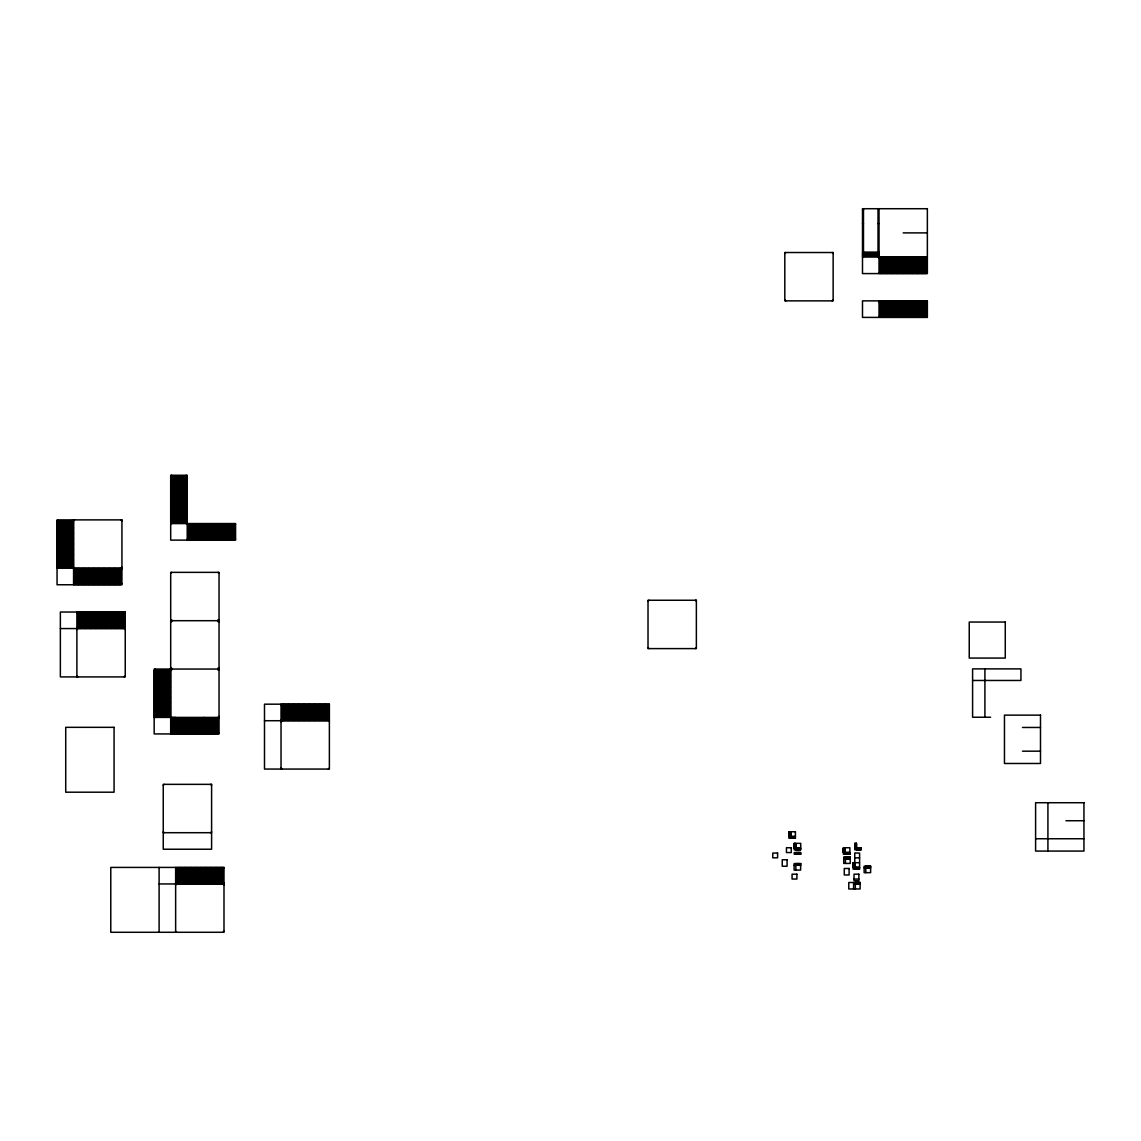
<?xml version="1.0" encoding="UTF-8"?>
<svg xmlns="http://www.w3.org/2000/svg" width="1141" height="1141" viewBox="0 0 1141 1141"><rect width="100%" height="100%" fill="white"/><g stroke="black" fill="none" stroke-linecap="round" stroke-linejoin="round"><path stroke-width="1.5" d="M862.496 209.944L863.48 209.944M862.496 223.593L863.48 223.593M878.028 223.593L879.026 223.593M903.201 232.892L927.362 232.892M862.496 252.104L879.026 252.104M862.496 253.345L879.026 253.345M784.808 253.502L785.792 252.518M833.144 253.502L832.16 252.518M862.496 254.586L879.026 254.586M862.496 255.826L879.026 255.826M862.496 257.053L927.362 257.053M879.026 258.051L927.362 258.051M879.026 272.599L927.362 272.599M784.808 299.869L785.792 300.867M833.144 299.869L832.16 300.867M879.026 301.852L927.362 301.852M879.026 316.399L927.362 316.399M170.694 476.482L187.224 476.482M170.694 477.722L187.224 477.722M170.694 478.963L187.224 478.963M170.694 480.204L187.224 480.204M170.694 481.445L187.224 481.445M170.694 482.686L187.224 482.686M170.694 483.927L187.224 483.927M170.694 485.167L187.224 485.167M170.694 486.408L187.224 486.408M170.694 487.649L187.224 487.649M170.694 488.89L187.224 488.89M170.694 490.131L187.224 490.131M170.694 491.372L187.224 491.372M170.694 492.598L187.224 492.598M170.694 493.839L187.224 493.839M170.694 495.08L187.224 495.08M170.694 496.321L187.224 496.321M170.694 497.562L187.224 497.562M170.694 498.802L187.224 498.802M170.694 500.043L187.224 500.043M170.694 501.284L187.224 501.284M170.694 502.525L187.224 502.525M170.694 503.766L187.224 503.766M170.694 505.007L187.224 505.007M170.694 506.247L187.224 506.247M170.694 507.488L187.224 507.488M170.694 508.715L187.224 508.715M170.694 509.956L187.224 509.956M170.694 511.197L187.224 511.197M170.694 512.437L187.224 512.437M170.694 513.678L187.224 513.678M170.694 514.919L187.224 514.919M170.694 516.16L187.224 516.16M170.694 517.401L187.224 517.401M170.694 518.642L187.224 518.642M170.694 519.882L187.224 519.882M73.58 520.866L74.564 519.882M121.93 520.866L120.932 519.882M57.05 521.123L73.58 521.123M170.694 521.123L187.224 521.123M57.05 522.364L73.58 522.364M170.694 522.364L187.224 522.364M57.05 523.591L73.58 523.591M170.694 523.591L235.574 523.591L235.574 540.121L170.694 540.121L170.694 475.255L187.224 475.255L187.224 540.121M187.224 524.589L235.574 524.589M57.05 524.831L73.58 524.831M57.05 526.072L73.58 526.072M57.05 527.313L73.58 527.313M57.05 528.554L73.58 528.554M57.05 529.795L73.58 529.795M57.05 531.036L73.58 531.036M57.05 532.276L73.58 532.276M57.05 533.517L73.58 533.517M57.05 534.758L73.58 534.758M57.05 535.999L73.58 535.999M57.05 537.24L73.58 537.24M57.05 538.481L73.58 538.481M187.224 539.137L235.574 539.137M57.05 539.707L73.58 539.707M57.05 540.948L73.58 540.948M57.05 542.189L73.58 542.189M57.05 543.43L73.58 543.43M57.05 544.671L73.58 544.671M57.05 545.911L73.58 545.911M57.05 547.152L73.58 547.152M57.05 548.393L73.58 548.393M57.05 549.634L73.58 549.634M57.05 550.875L73.58 550.875M57.05 552.116L73.58 552.116M57.05 553.356L73.58 553.356M57.05 554.597L73.58 554.597M57.05 555.824L73.58 555.824M57.05 557.065L73.58 557.065M57.05 558.306L73.58 558.306M57.05 559.546L73.58 559.546M57.05 560.787L73.58 560.787M57.05 562.028L73.58 562.028M57.05 563.269L73.58 563.269M57.05 564.51L73.58 564.51M57.05 565.751L73.58 565.751M57.05 566.991L73.58 566.991M73.58 567.234L74.564 568.232M121.93 567.234L120.932 568.232M57.05 568.232L121.93 568.232M73.58 569.216L121.93 569.216M170.694 573.352L171.678 572.354M219.043 573.352L218.045 572.354M73.58 583.764L121.93 583.764M648.017 601.25L649.015 600.252M696.367 601.25L695.382 600.252M76.889 613.017L125.239 613.017M170.694 619.72L171.678 619.72L171.678 621.702L170.694 621.702M219.043 619.72L218.045 619.72L218.045 621.702L219.043 621.702M170.694 620.704L219.043 620.704M76.889 627.564L125.239 627.564M60.359 628.563L125.239 628.563M76.889 629.547L77.873 628.563M125.239 629.547L124.241 628.563M648.017 647.603L649.015 648.601M696.367 647.603L695.382 648.601M170.694 668.07L171.678 668.07L171.678 670.052L170.694 670.052M219.043 668.07L218.045 668.07L218.045 670.052L219.043 670.052M219.043 669.054L154.163 669.054L154.163 733.934L219.043 733.934L219.043 572.354L170.694 572.354L170.694 733.934M154.163 670.295L170.694 670.295M154.163 671.536L170.694 671.536M154.163 672.776L170.694 672.776M154.163 674.017L170.694 674.017M154.163 675.258L170.694 675.258M76.889 675.914L77.873 676.913M125.239 675.914L124.241 676.913M154.163 676.499L170.694 676.499M154.163 677.74L170.694 677.74M154.163 678.981L170.694 678.981M154.163 680.221L170.694 680.221M972.588 680.464L1020.938 680.464L1020.938 668.883L972.588 668.883L972.588 717.233L990.616 717.233M154.163 681.448L170.694 681.448M154.163 682.689L170.694 682.689M154.163 683.93L170.694 683.93M154.163 685.17L170.694 685.17M154.163 686.411L170.694 686.411M154.163 687.652L170.694 687.652M154.163 688.893L170.694 688.893M154.163 690.134L170.694 690.134M154.163 691.375L170.694 691.375M154.163 692.616L170.694 692.616M154.163 693.856L170.694 693.856M154.163 695.097L170.694 695.097M154.163 696.324L170.694 696.324M154.163 697.565L170.694 697.565M154.163 698.805L170.694 698.805M154.163 700.046L170.694 700.046M154.163 701.287L170.694 701.287M154.163 702.528L170.694 702.528M154.163 703.769L170.694 703.769M154.163 705.01L170.694 705.01M281.028 705.181L329.378 705.181M154.163 706.25L170.694 706.25M154.163 707.491L170.694 707.491M154.163 708.732L170.694 708.732M154.163 709.973L170.694 709.973M154.163 711.214L170.694 711.214M154.163 712.44L170.694 712.44M154.163 713.681L170.694 713.681M154.163 714.922L170.694 714.922M154.163 716.163L170.694 716.163M170.694 716.42L171.678 717.404M219.043 716.42L218.045 717.404M154.163 717.404L219.043 717.404M170.694 718.402L219.043 718.402M281.028 719.714L329.378 719.714M264.498 720.713L329.378 720.713M281.028 721.697L282.012 720.713M329.378 721.697L328.38 720.713M1022.479 727.459L1040.492 727.459M170.694 732.95L219.043 732.95M1022.479 751.177L1040.492 751.177M281.028 768.064L282.012 769.063M329.378 768.064L328.38 769.063M163.249 785.336L164.247 784.352M211.598 785.336L210.614 784.352M1065.936 820.736L1083.95 820.736M163.249 831.703L164.247 832.702M211.598 831.703L210.614 832.702M788.93 831.875L790.684 831.846M788.93 832.245L790.585 832.245M790.585 832.488L788.93 832.488L790.585 832.745M163.249 832.702L211.598 832.702M788.93 832.987L790.585 832.859M788.93 833.115L790.585 833.23M788.93 833.486L790.585 833.486M788.93 833.615L790.585 833.615M788.93 833.857L790.585 833.857M788.93 833.985L790.585 833.985M788.93 834.228L790.585 834.356M788.93 834.599L790.585 834.47M788.93 834.727L790.585 834.727M788.93 835.098L790.585 834.97M788.93 835.226L790.585 835.226M788.93 835.597L790.585 835.597M788.93 835.84L790.585 835.84M788.93 836.082L790.585 835.968M788.93 836.339L790.585 836.339M790.684 836.481L788.93 836.453L795.32 836.481M1035.6 838.749L1083.95 838.749M794.222 843.356L800.711 843.356L800.711 849.845L794.222 849.845L794.222 843.356L795.876 843.484L795.876 849.845M854.766 843.527L856.42 843.527M794.222 843.855L795.876 843.727M854.766 843.898L856.42 843.769M795.876 843.983L794.222 844.098L795.876 844.354M854.766 844.14L856.42 844.14M854.766 844.397L856.42 844.397M794.222 844.597L795.876 844.597M854.766 844.511L856.42 844.511M794.222 844.725L795.876 844.853M854.766 844.768L856.42 844.768M794.222 845.096L795.876 844.968M854.766 845.01L856.42 845.139M854.766 845.267L856.42 845.267M854.766 845.381L856.42 845.51L854.766 845.638M794.222 845.838L795.876 845.709M795.876 845.966L794.222 846.094L795.876 846.208M854.766 846.009L856.42 846.009M854.766 846.123L856.42 846.123M794.222 846.337L795.876 846.465M854.766 846.508L856.42 846.38M794.222 846.579L795.876 846.579M854.766 846.75L856.42 846.622M794.222 846.95L795.876 846.836M854.766 846.993L856.42 846.993M794.222 847.207L795.876 847.078M854.766 847.25L856.42 847.121M794.222 847.449L795.876 847.449M854.766 847.492L856.42 847.492M791.283 847.734L786.449 847.734L786.449 852.569L791.283 852.569L791.283 847.834M794.222 847.578L795.876 847.578M854.766 847.734L856.42 847.734M794.222 847.948L795.876 847.82M843.399 847.991L845.153 847.834M854.766 847.991L856.42 847.991M794.222 848.191L800.711 848.191L795.876 848.291M843.399 848.12L845.053 848.12M854.766 848.12L861.255 848.12L861.255 849.76L854.766 849.76L854.766 843.285L856.42 843.285L856.42 849.76M843.399 848.234L845.053 848.362L843.399 848.49M843.399 848.733L845.053 848.861M843.399 848.975L845.053 849.104L843.399 849.232M843.399 849.603L845.053 849.475M843.399 849.845L845.053 849.845M843.399 850.102L845.053 849.974M843.399 850.216L845.053 850.345L843.399 850.473M843.399 850.844L845.053 850.844M843.399 850.958L845.053 850.958M843.399 851.585L845.053 851.714M843.399 851.828L845.053 851.956M843.399 852.085L845.053 852.199M843.399 852.455L845.153 852.47M849.788 852.47L843.399 852.569M800.711 854.224L794.222 854.224L794.222 852.569L800.711 852.569L800.711 854.224L795.876 854.124L795.876 852.569M849.888 854.224L843.399 854.224L843.499 847.734L849.888 847.734L849.888 854.224L845.053 854.124L845.053 847.734M850.216 856.962L843.727 856.962L843.727 863.437L850.216 863.437L850.216 856.962L845.381 857.062L845.481 863.338M854.766 857.918L859.601 857.818M843.727 858.602L850.216 858.602M845.381 858.702L845.624 856.962M850.216 858.702L850.088 856.962M854.766 869.142L854.766 852.983L859.601 853.083L859.601 869.142L853.111 869.142L853.111 862.653L859.501 862.753M853.111 862.781L854.866 862.753M853.111 863.024L854.766 863.152M853.111 863.281L854.766 863.409M853.111 863.651L854.766 863.523M795.79 863.708L800.625 863.708M853.111 863.78L854.766 863.894M853.111 864.022L854.766 864.151M853.111 864.265L854.766 864.265L853.111 864.521M853.111 864.636L854.766 864.764L853.111 865.021M794.136 865.263L800.625 865.263M853.111 865.135L854.766 865.263M853.111 865.391L854.766 865.391M853.111 865.634L854.766 865.634M853.111 866.005L854.766 865.876M853.111 866.247L854.766 866.133M853.111 866.376L854.766 866.504M853.111 866.632L854.766 866.632M853.111 866.875L854.766 867.003M853.111 867.117L854.766 867.246M853.111 867.374L854.866 867.388M853.111 867.488L859.601 867.488M864.136 867.83L870.626 867.83M175.643 868.401L223.993 868.401M854.024 879.026L858.859 879.026M175.643 882.949L223.993 882.949M159.112 883.947L223.993 883.947M855.265 884.047L860.1 884.047L853.611 884.147M175.643 884.931L176.641 883.947M223.993 884.931L223.008 883.947M175.643 931.298L176.641 932.283M223.993 931.298L223.008 932.283M1047.923 802.722L1047.923 851.072M984.911 668.883L984.911 717.233M926.135 257.053L926.135 273.583M926.135 300.867L926.135 317.398M924.895 257.053L924.895 273.583M924.895 300.867L924.895 317.398M923.654 257.053L923.654 273.583M923.654 300.867L923.654 317.398M922.413 257.053L922.413 273.583M922.413 300.867L922.413 317.398M921.172 257.053L921.172 273.583M921.172 300.867L921.172 317.398M919.931 257.053L919.931 273.583M919.931 300.867L919.931 317.398M918.69 257.053L918.69 273.583M918.69 300.867L918.69 317.398M917.45 257.053L917.45 273.583M917.45 300.867L917.45 317.398M916.209 257.053L916.209 273.583M916.209 300.867L916.209 317.398M914.968 257.053L914.968 273.583M914.968 300.867L914.968 317.398M913.727 257.053L913.727 273.583M913.727 300.867L913.727 317.398M912.486 257.053L912.486 273.583M912.486 300.867L912.486 317.398M911.245 257.053L911.245 273.583M911.245 300.867L911.245 317.398M910.019 257.053L910.019 273.583M910.019 300.867L910.019 317.398M908.778 257.053L908.778 273.583M908.778 300.867L908.778 317.398M907.537 257.053L907.537 273.583M907.537 300.867L907.537 317.398M906.296 257.053L906.296 273.583M906.296 300.867L906.296 317.398M905.055 257.053L905.055 273.583M905.055 300.867L905.055 317.398M903.815 257.053L903.815 273.583M903.815 300.867L903.815 317.398M902.574 257.053L902.574 273.583M902.574 300.867L902.574 317.398M901.333 257.053L901.333 273.583M901.333 300.867L901.333 317.398M900.092 257.053L900.092 273.583M900.092 300.867L900.092 317.398M898.851 257.053L898.851 273.583M898.851 300.867L898.851 317.398M897.61 257.053L897.61 273.583M897.61 300.867L897.61 317.398M896.37 257.053L896.37 273.583M896.37 300.867L896.37 317.398M895.143 257.053L895.143 273.583M895.143 300.867L895.143 317.398M893.902 257.053L893.902 273.583M893.902 300.867L893.902 317.398M892.661 257.053L892.661 273.583M892.661 300.867L892.661 317.398M891.421 257.053L891.421 273.583M891.421 300.867L891.421 317.398M890.18 257.053L890.18 273.583M890.18 300.867L890.18 317.398M888.939 257.053L888.939 273.583M888.939 300.867L888.939 317.398M887.698 257.053L887.698 273.583M887.698 300.867L887.698 317.398M886.457 257.053L886.457 273.583M886.457 300.867L886.457 317.398M885.216 257.053L885.216 273.583M885.216 300.867L885.216 317.398M883.975 257.053L883.975 273.583M883.975 300.867L883.975 317.398M882.735 257.053L882.735 273.583M882.735 300.867L882.735 317.398M881.494 257.053L881.494 273.583M881.494 300.867L881.494 317.398M880.253 257.053L880.253 273.583M880.253 300.867L880.253 317.398M879.026 208.717L879.026 273.583M879.026 300.867L879.026 317.398M878.028 208.717L878.028 257.053M870.383 866.176L870.383 867.83M870.141 866.176L870.013 867.83M869.77 866.176L869.77 867.83M869.642 866.176L869.513 867.83M869.271 866.176L869.271 867.83M869.142 866.176L869.142 867.83M868.9 866.176L868.9 867.83M868.643 866.176L868.529 867.83M868.401 866.176L868.272 867.83M868.158 866.176L868.03 867.83M867.902 866.176L867.902 867.83M867.659 866.176L867.659 867.83M867.402 867.83L867.402 866.176L867.16 867.83M867.032 866.176L866.918 867.83M866.789 866.176L866.661 867.83L866.547 866.176M866.29 867.83L866.162 866.176L865.891 867.93M865.791 866.176L865.791 872.665M863.48 208.717L863.48 257.053M861.127 848.12L860.999 849.76L860.756 848.12M860.628 848.12L860.514 849.76M859.758 848.12L859.758 849.76M859.843 884.147L859.715 882.492L859.473 884.147M859.515 848.12L859.515 849.76M859.387 848.12L859.273 849.76M859.344 867.488L859.344 869.142M859.344 882.492L859.344 884.147M859.016 848.12L859.144 849.76M859.102 867.488L859.23 869.142M859.23 882.492L859.102 884.147M858.774 848.12L858.902 849.76M858.973 867.488L858.859 869.142L858.731 867.488M858.859 882.492L858.973 884.147M858.645 848.12L858.645 849.76M858.602 882.492L858.602 884.147M858.403 848.12L858.403 849.76M858.36 867.488L858.488 869.142M858.488 882.492L858.488 884.147M858.274 848.12L858.274 849.76M858.103 869.142L858.103 867.488L857.861 869.142M858.232 882.492L858.232 884.147M858.032 848.12L857.904 849.76M857.989 882.492L857.861 884.147M857.775 848.12L857.661 849.76M857.732 867.488L857.618 869.142M857.732 882.492L857.732 884.147M857.533 848.12L857.404 849.76L857.162 848.12M857.49 867.488L857.362 869.142M857.362 882.492L857.362 884.147M857.119 867.488L857.248 869.142M857.119 882.492L857.248 884.147M856.905 848.12L857.034 849.76M856.877 867.488L856.991 869.142M856.877 882.492L856.991 884.147M856.791 848.12L856.663 849.76M856.62 867.488L856.62 869.142M856.62 882.492L856.62 884.147M856.492 867.488L856.492 869.142M856.492 882.492L856.492 884.147L856.249 882.492M856.32 843.285L856.32 848.12M856.249 867.488L856.249 869.142M856.121 867.488L856.121 869.142M856.007 882.492L856.121 884.147M855.878 867.488L855.75 869.142M855.75 882.492L855.878 884.147M855.636 867.488L855.508 869.142M855.636 882.492L855.636 884.147M855.379 867.488L855.265 869.142M855.265 882.492L855.365 888.982M855.137 867.488L855.008 869.142M854.666 862.653L854.666 867.488M853.611 882.492L853.611 888.982M849.717 856.962L849.845 858.602M849.646 852.569L849.517 854.224M849.603 856.962L849.603 858.602M849.261 852.569L849.389 854.224M849.346 856.962L849.346 858.602M849.146 852.569L849.018 854.224M849.232 856.962L849.104 858.602M848.776 852.569L848.776 854.224M848.975 858.602L848.847 856.962L848.733 858.602M848.647 852.569L848.647 854.224M848.519 852.569L848.405 854.224M848.362 856.962L848.476 858.602M848.276 852.569L848.148 854.224L848.034 852.569M848.105 856.962L848.234 858.602M847.863 856.962L847.863 858.602M847.649 852.569L847.777 854.224M847.734 858.602L847.62 856.962L847.364 858.602M847.406 854.224L847.406 852.569L847.164 854.224M847.235 856.962L847.121 858.602M846.907 852.569L847.036 854.224M846.993 856.962L846.993 858.602M846.665 852.569L846.665 854.224M846.422 852.569L846.536 854.224M846.294 852.569L846.166 854.224L846.037 852.569M846.251 856.962L846.38 858.602M846.009 858.602L846.009 856.962L845.752 858.602M845.795 852.569L845.795 854.224M845.666 852.569L845.552 854.224M845.424 852.569L845.296 854.224M844.953 847.734L844.953 852.569M800.469 849.845L800.34 848.191L800.098 849.845M800.469 852.569L800.34 854.224L800.212 852.569M800.511 865.263L800.383 863.609L800.255 865.263M799.969 848.191L799.841 849.845M799.841 854.224L799.841 852.569L799.599 854.224M800.012 863.609L799.884 865.263M799.713 848.191L799.599 849.845M799.755 863.609L799.641 865.263L799.385 863.609M799.342 848.191L799.342 849.845M799.47 852.569L799.47 854.224M799.228 848.191L799.228 849.845M799.228 852.569L799.228 854.224M799.142 863.609L799.142 865.263M798.971 848.191L798.971 849.845M798.971 852.569L798.857 854.224M798.9 863.609L798.9 865.263M798.729 848.191L798.729 849.845M798.729 852.569L798.729 854.224M798.643 863.609L798.643 865.263M798.486 848.191L798.6 849.845M798.6 852.569L798.486 854.224M798.515 863.609L798.515 865.263M798.358 848.191L798.229 849.845L797.987 848.191M798.358 852.569L798.358 854.224M798.144 863.609L798.272 865.263M797.987 852.569L798.101 854.224M797.901 863.609L798.03 865.263M797.73 848.191L797.859 849.845M797.859 852.569L797.73 854.224M797.773 863.609L797.773 865.263M797.488 848.191L797.488 849.845L797.245 848.191M797.488 852.569L797.616 854.224M797.659 863.609L797.53 865.263L797.288 863.609M797.245 852.569L797.359 854.224M797.117 848.191L796.988 849.845M797.117 852.569L796.988 854.224L796.746 852.569M797.031 863.609L797.031 865.263M796.874 848.191L796.746 849.845M796.903 863.609L796.903 865.263M796.504 848.191L796.618 849.845M796.618 852.569L796.504 854.224M796.532 863.609L796.532 865.263M796.375 848.191L796.375 849.845M796.375 854.224L796.247 852.569L796.118 854.224M796.418 863.609L796.418 865.263M796.118 848.191L796.004 849.845M796.161 863.609L796.047 865.263M795.79 863.609L795.89 870.098M795.177 836.581L795.049 838.236M794.92 836.581L794.92 838.236M794.678 836.581L794.806 838.236M794.436 836.581L794.55 838.236M794.307 836.581L794.179 838.236M794.065 838.236L793.936 836.581L793.68 838.236M793.565 838.236L793.437 836.581L793.195 838.236M792.938 836.581L793.066 838.236M792.824 836.581L792.695 838.236L792.453 836.581M792.196 836.581L792.196 838.236M792.068 836.581L792.068 838.236M791.825 836.581L791.825 838.236M791.583 836.581L791.583 838.236M791.455 836.581L791.326 838.236M791.212 838.236L791.084 836.581L790.955 838.236M790.585 838.236L790.585 831.746L790.485 836.581M328.137 704.182L328.137 720.713M326.897 704.182L326.897 720.713M325.656 704.182L325.656 720.713M324.415 704.182L324.415 720.713M323.174 704.182L323.174 720.713M321.933 704.182L321.933 720.713M320.692 704.182L320.692 720.713M319.451 704.182L319.451 720.713M318.211 704.182L318.211 720.713M316.97 704.182L316.97 720.713M315.743 704.182L315.743 720.713M314.502 704.182L314.502 720.713M313.262 704.182L313.262 720.713M312.021 704.182L312.021 720.713M310.78 704.182L310.78 720.713M309.539 704.182L309.539 720.713M308.298 704.182L308.298 720.713M307.057 704.182L307.057 720.713M305.817 704.182L305.817 720.713M304.576 704.182L304.576 720.713M303.335 704.182L303.335 720.713M302.094 704.182L302.094 720.713M300.853 704.182L300.853 720.713M299.627 704.182L299.627 720.713M298.386 704.182L298.386 720.713M297.145 704.182L297.145 720.713M295.904 704.182L295.904 720.713M294.663 704.182L294.663 720.713M293.422 704.182L293.422 720.713M292.182 704.182L292.182 720.713M290.941 704.182L290.941 720.713M289.7 704.182L289.7 720.713M288.459 704.182L288.459 720.713M287.218 704.182L287.218 720.713M285.977 704.182L285.977 720.713M284.737 704.182L284.737 720.713M283.51 704.182L283.51 720.713M282.269 704.182L282.269 720.713M281.028 704.182L281.028 769.063M234.333 523.591L234.333 540.121M233.092 523.591L233.092 540.121M231.851 523.591L231.851 540.121M230.61 523.591L230.61 540.121M229.37 523.591L229.37 540.121M228.129 523.591L228.129 540.121M226.888 523.591L226.888 540.121M225.647 523.591L225.647 540.121M224.406 523.591L224.406 540.121M223.165 523.591L223.165 540.121M222.752 867.417L222.752 883.947M221.924 523.591L221.924 540.121M221.525 867.417L221.525 883.947M220.698 523.591L220.698 540.121M220.284 867.417L220.284 883.947M219.457 523.591L219.457 540.121M219.043 867.417L219.043 883.947M218.216 523.591L218.216 540.121M217.803 719.058L217.803 733.934M217.803 867.417L217.803 883.947M216.975 523.591L216.975 540.121M216.562 719.058L216.562 733.934M216.562 867.417L216.562 883.947M215.735 523.591L215.735 540.121M215.321 719.058L215.321 733.934M215.321 867.417L215.321 883.947M214.494 523.591L214.494 540.121M214.08 719.058L214.08 733.934M214.08 867.417L214.08 883.947M213.253 523.591L213.253 540.121M212.839 719.058L212.839 733.934M212.839 867.417L212.839 883.947M212.012 523.591L212.012 540.121M211.598 719.058L211.598 733.934M211.598 867.417L211.598 883.947M210.771 523.591L210.771 540.121M210.358 719.058L210.358 733.934M210.358 867.417L210.358 883.947M209.53 523.591L209.53 540.121M209.117 719.058L209.117 733.934M209.117 867.417L209.117 883.947M208.29 523.591L208.29 540.121M207.876 719.058L207.876 733.934M207.876 867.417L207.876 883.947M207.049 523.591L207.049 540.121M206.635 719.058L206.635 733.934M206.635 867.417L206.635 883.947M205.822 523.591L205.822 540.121M205.409 719.058L205.409 733.934M205.409 867.417L205.409 883.947M204.581 523.591L204.581 540.121M204.168 717.404L204.168 718.402M204.168 719.058L204.168 733.934M204.168 867.417L204.168 883.947M203.34 523.591L203.34 540.121M202.927 719.058L202.927 733.934M202.927 867.417L202.927 883.947M202.1 523.591L202.1 540.121M201.686 719.058L201.686 733.934M201.686 867.417L201.686 883.947M200.859 523.591L200.859 540.121M200.445 719.058L200.445 733.934M200.445 867.417L200.445 883.947M199.618 523.591L199.618 540.121M199.204 719.058L199.204 733.934M199.204 867.417L199.204 883.947M198.377 523.591L198.377 540.121M197.964 719.058L197.964 733.934M197.964 867.417L197.964 883.947M197.136 523.591L197.136 540.121M196.723 719.058L196.723 733.934M196.723 867.417L196.723 883.947M195.895 523.591L195.895 540.121M195.482 719.058L195.482 733.934M195.482 867.417L195.482 883.947M194.655 523.591L194.655 540.121M194.241 719.058L194.241 733.934M194.241 867.417L194.241 883.947M193.414 523.591L193.414 540.121M193 719.058L193 733.934M193 867.417L193 883.947M192.173 523.591L192.173 540.121M191.759 719.058L191.759 733.934M191.759 867.417L191.759 883.947M190.932 523.591L190.932 540.121M190.518 719.058L190.518 733.934M190.518 867.417L190.518 883.947M189.706 523.591L189.706 540.121M189.292 719.058L189.292 733.934M189.292 867.417L189.292 883.947M188.465 523.591L188.465 540.121M188.051 719.058L188.051 733.934M188.051 867.417L188.051 883.947M186.81 719.058L186.81 733.934M186.81 867.417L186.81 883.947M186.225 475.255L186.225 523.591M185.569 719.058L185.569 733.934M185.569 867.417L185.569 883.947M184.329 719.058L184.329 733.934M184.329 867.417L184.329 883.947M183.088 719.058L183.088 733.934M183.088 867.417L183.088 883.947M181.847 719.058L181.847 733.934M181.847 867.417L181.847 883.947M180.606 719.058L180.606 733.934M180.606 867.417L180.606 883.947M179.365 719.058L179.365 733.934M179.365 867.417L179.365 883.947M178.124 719.058L178.124 733.934M178.124 867.417L178.124 883.947M176.884 719.058L176.884 733.934M176.884 867.417L176.884 883.947M175.643 717.404L175.643 733.934M175.643 867.417L175.643 932.283M174.416 717.404L174.416 733.934M173.175 717.404L173.175 733.934M171.934 717.404L171.934 733.934M171.678 475.255L171.678 523.591M169.695 669.054L169.695 717.404M159.112 867.417L159.112 932.283M155.147 669.054L155.147 717.404M123.998 612.032L123.998 628.563M122.757 612.032L122.757 628.563M121.517 612.032L121.517 628.563M120.689 568.232L120.689 584.763M120.276 612.032L120.276 628.563M119.448 568.232L119.448 584.763M119.035 612.032L119.035 628.563M118.208 568.232L118.208 584.763M117.794 612.032L117.794 628.563M116.967 568.232L116.967 584.763M116.553 612.032L116.553 628.563M115.726 568.232L115.726 584.763M115.312 612.032L115.312 628.563M114.485 568.232L114.485 584.763M114.071 612.032L114.071 628.563M113.244 568.232L113.244 584.763M112.831 612.032L112.831 628.563M112.003 568.232L112.003 584.763M111.604 612.032L111.604 628.563M110.777 568.232L110.777 584.763M110.363 612.032L110.363 628.563M109.536 568.232L109.536 584.763M109.122 612.032L109.122 628.563M108.295 568.232L108.295 584.763M107.882 612.032L107.882 628.563M107.054 568.232L107.054 584.763M106.641 612.032L106.641 628.563M105.813 568.232L105.813 584.763M105.4 612.032L105.4 628.563M104.573 568.232L104.573 584.763M104.159 612.032L104.159 628.563M103.332 568.232L103.332 584.763M102.918 612.032L102.918 628.563M102.091 568.232L102.091 584.763M101.677 612.032L101.677 628.563M100.85 568.232L100.85 584.763M100.437 612.032L100.437 628.563M99.609 568.232L99.609 584.763M99.196 612.032L99.196 628.563M98.368 568.232L98.368 584.763M97.955 612.032L97.955 628.563M97.128 568.232L97.128 584.763M96.714 612.032L96.714 628.563M95.901 568.232L95.901 584.763M95.487 612.032L95.487 628.563M94.66 568.232L94.66 584.763M94.247 612.032L94.247 628.563M93.419 568.232L93.419 584.763M93.006 612.032L93.006 628.563M92.179 568.232L92.179 584.763M91.765 612.032L91.765 628.563M90.938 568.232L90.938 584.763M90.524 612.032L90.524 628.563M89.697 568.232L89.697 584.763M89.283 612.032L89.283 628.563M88.456 568.232L88.456 584.763M88.042 612.032L88.042 628.563M87.215 568.232L87.215 584.763M86.802 612.032L86.802 628.563M85.974 568.232L85.974 584.763M85.561 612.032L85.561 628.563M84.734 568.232L84.734 584.763M84.32 612.032L84.32 628.563M83.493 568.232L83.493 584.763M83.079 612.032L83.079 628.563M82.252 568.232L82.252 584.763M81.838 612.032L81.838 628.563M81.011 568.232L81.011 584.763M80.597 612.032L80.597 628.563M79.784 568.232L79.784 584.763M79.371 612.032L79.371 628.563M78.544 568.232L78.544 584.763M78.13 612.032L78.13 628.563M77.303 568.232L77.303 584.763M76.889 612.032L76.889 676.913M76.062 568.232L76.062 584.763M74.821 568.232L74.821 584.763M73.58 519.882L73.58 584.763M72.582 519.882L72.582 568.232M58.048 519.882L58.048 568.232M927.362 208.717L862.496 208.717L862.496 273.583L927.362 273.583L927.362 208.717M833.144 252.518L784.808 252.518L784.808 300.867L833.144 300.867L833.144 252.518M927.362 300.867L862.496 300.867L862.496 317.398L927.362 317.398L927.362 300.867M121.93 519.882L57.05 519.882L57.05 584.763L121.93 584.763L121.93 519.882M696.367 600.252L648.017 600.252L648.017 648.601L696.367 648.601L696.367 600.252M125.239 612.032L60.359 612.032L60.359 676.913L125.239 676.913L125.239 612.032M1005.264 622.045L969.237 622.045L969.237 658.072L1005.264 658.072L1005.264 622.045M329.378 704.182L264.498 704.182L264.498 769.063L329.378 769.063L329.378 704.182M1040.492 715.136L1004.465 715.136L1004.465 763.486L1040.492 763.486L1040.492 715.136M114.071 727.33L65.722 727.33L65.722 792.196L114.071 792.196L114.071 727.33M211.598 784.352L163.249 784.352L163.249 849.232L211.598 849.232L211.598 784.352M1083.95 802.722L1035.6 802.722L1035.6 851.072L1083.95 851.072L1083.95 802.722M795.42 831.746L788.93 831.746L788.93 838.236L795.42 838.236L795.42 831.746M795.876 845.338L794.222 845.338L795.876 845.467M845.053 851.215L843.399 851.215L845.053 851.343M777.606 852.983L772.771 853.083L772.771 857.818L777.606 857.818L777.606 852.983M787.076 859.772L782.241 859.772L782.241 866.247L787.076 866.247L787.076 859.772M800.625 863.609L794.136 863.609L794.136 870.098L800.625 870.098L800.625 863.609M870.626 866.176L864.136 866.176L864.136 872.665L870.626 872.665L870.626 866.176M223.993 867.417L110.777 867.417L110.777 932.283L223.993 932.283L223.993 867.417M849.104 868.486L844.269 868.486L844.269 874.976L849.104 874.976L849.104 868.486M796.903 874.191L792.068 874.191L792.068 879.026L796.903 879.026L796.903 874.191M858.859 874.191L854.024 874.191L854.024 880.681L858.859 880.681L858.859 874.191M860.1 882.492L848.776 882.492L848.776 888.982L860.1 888.982L860.1 882.492M860.257 849.76L860.257 848.12L860.129 849.76M846.75 858.602L846.75 856.962L846.622 858.602"/></g></svg>
